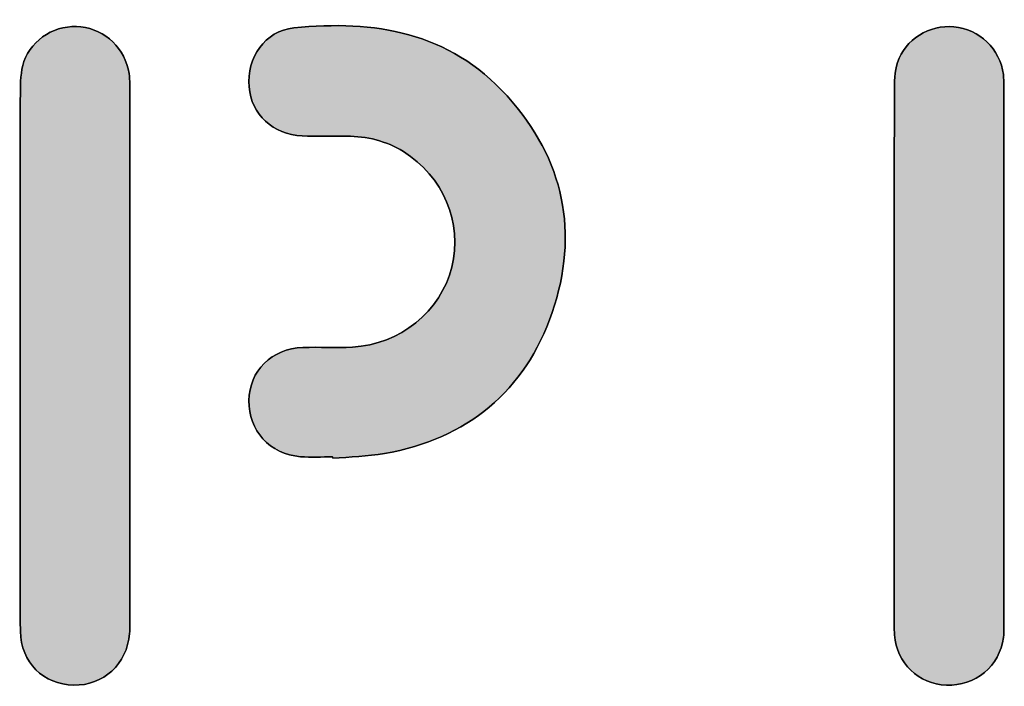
# Model space of a CAD drawing. Extents: x 212 to 466, y -242 to -141.
# Drawn here: x 211.96 to 245.54, y -241.29 to -218.55 of the extents above; entities that cross this region are included whole.
import ezdxf

# ---------------------------------------------------------------- set-up
doc = ezdxf.new("R2010")
doc.units = 0
doc.layers.add('LAYER_1', color=7, linetype='CONTINUOUS')

# ---------------------------------------------------------------- blocks, each defined once
blk = doc.blocks.new('*U7')
at = {"layer": 'LAYER_1', "color": 7}
for points in [[(221.023, -222.409), (220.875, -218.933), (221.023, -218.893)], [(221.026, -222.41), (221.023, -218.893), (221.026, -218.892)], [(221.023, -222.409), (221.023, -218.893), (221.026, -222.41)], [(221.052, -222.417), (221.026, -218.892), (221.052, -218.884)], [(221.026, -222.41), (221.026, -218.892), (221.052, -222.417)], [(221.196, -222.452), (221.052, -218.884), (221.196, -218.845)], [(221.052, -222.417), (221.052, -218.884), (221.196, -222.452)], [(221.281, -222.473), (221.196, -218.845), (221.281, -218.832)], [(221.196, -222.452), (221.196, -218.845), (221.281, -222.473)], [(221.341, -222.488), (221.281, -218.832), (221.341, -218.826)], [(221.281, -222.473), (221.281, -218.832), (221.341, -222.488)], [(221.35, -222.489), (221.341, -218.826), (221.35, -218.825)], [(221.341, -222.488), (221.341, -218.826), (221.35, -222.489)], [(221.366, -222.49), (221.35, -218.825), (221.366, -218.824)], [(221.35, -222.489), (221.35, -218.825), (221.366, -222.49)], [(221.397, -222.493), (221.366, -218.824), (221.397, -218.821)], [(221.366, -222.49), (221.366, -218.824), (221.397, -222.493)], [(221.471, -222.5), (221.397, -218.821), (221.471, -218.814)], [(221.397, -222.493), (221.397, -218.821), (221.471, -222.5)], [(221.538, -222.506), (221.471, -218.814), (221.538, -218.808)], [(221.471, -222.5), (221.471, -218.814), (221.538, -222.506)], [(221.581, -222.51), (221.538, -218.808), (221.581, -218.805)], [(221.538, -222.506), (221.538, -218.808), (221.581, -222.51)], [(221.602, -222.512), (221.581, -218.805), (221.602, -218.803)], [(221.581, -222.51), (221.581, -218.805), (221.602, -222.512)], [(221.637, -222.516), (221.602, -218.803), (221.637, -218.801)], [(221.602, -222.512), (221.602, -218.803), (221.637, -222.516)], [(221.698, -222.516), (221.637, -218.801), (221.698, -218.796)], [(221.637, -222.516), (221.637, -218.801), (221.698, -222.516)], [(221.95, -222.52), (221.698, -218.796), (221.95, -218.777)], [(221.698, -222.516), (221.698, -218.796), (221.95, -222.52)], [(222.094, -222.522), (221.95, -218.777), (222.094, -218.773)], [(221.95, -222.52), (221.95, -218.777), (222.094, -222.522)], [(222.351, -222.525), (222.094, -218.773), (222.351, -218.766)], [(222.094, -222.522), (222.094, -218.773), (222.351, -222.525)], [(222.633, -222.524), (222.351, -218.766), (222.633, -218.759)], [(222.351, -222.525), (222.351, -218.766), (222.633, -222.524)], [(222.633, -222.524), (222.633, -218.759), (222.637, -222.524)], [(222.637, -222.524), (222.633, -218.759), (222.637, -218.759)], [(222.734, -222.523), (222.637, -218.759), (222.734, -218.756)], [(222.637, -222.524), (222.637, -218.759), (222.637, -222.524)], [(222.637, -222.524), (222.637, -218.759), (222.637, -218.759)], [(222.637, -222.524), (222.637, -218.759), (222.734, -222.523)], [(222.888, -222.523), (222.734, -218.756), (222.888, -218.752)], [(222.734, -222.523), (222.734, -218.756), (222.888, -222.523)], [(222.888, -222.523), (222.888, -218.752), (222.893, -222.522)], [(222.893, -222.522), (222.888, -218.752), (222.893, -218.752)], [(222.893, -222.522), (222.893, -218.752), (222.941, -222.522)], [(222.941, -222.522), (222.893, -218.752), (222.941, -218.755)], [(222.941, -222.522), (222.941, -218.755), (223.065, -222.522)], [(223.065, -222.522), (222.941, -218.755), (223.065, -218.761)], [(223.065, -222.522), (223.065, -218.761), (223.284, -222.544)], [(223.284, -222.544), (223.065, -218.761), (223.284, -218.773)], [(223.284, -222.544), (223.284, -218.773), (223.357, -222.552)], [(223.357, -222.552), (223.284, -218.773), (223.357, -218.777)], [(223.357, -222.552), (223.357, -218.777), (223.376, -222.554)], [(223.376, -222.554), (223.357, -218.777), (223.376, -218.778)], [(223.376, -222.554), (223.376, -218.778), (223.516, -222.569)], [(223.516, -222.569), (223.376, -218.778), (223.516, -218.786)], [(223.516, -222.569), (223.516, -218.786), (223.793, -222.598)], [(223.793, -222.598), (223.516, -218.786), (223.793, -218.801)], [(223.793, -222.598), (223.793, -218.801), (223.815, -222.6)], [(223.815, -222.6), (223.793, -218.801), (223.815, -218.802)], [(223.815, -222.6), (223.815, -218.802), (223.994, -222.619)], [(223.994, -222.619), (223.815, -218.802), (223.994, -218.829)], [(223.994, -222.619), (223.994, -218.829), (224.183, -222.675)], [(224.183, -222.675), (223.994, -218.829), (224.183, -218.858)], [(224.183, -222.675), (224.183, -218.858), (224.329, -222.719)], [(224.329, -222.719), (224.183, -218.858), (224.329, -218.88)], [(224.329, -222.719), (224.329, -218.88), (224.388, -222.736)], [(224.388, -222.736), (224.329, -218.88), (224.388, -218.889)], [(224.388, -222.736), (224.388, -218.889), (224.444, -222.753)], [(224.444, -222.753), (224.388, -218.889), (224.444, -218.897)], [(224.444, -222.753), (224.444, -218.897), (224.459, -222.76)], [(224.459, -222.76), (224.444, -218.897), (224.459, -218.899)], [(224.459, -222.76), (224.459, -218.899), (224.582, -222.816)], [(224.582, -222.816), (224.459, -218.899), (224.582, -218.918)], [(224.582, -222.816), (224.582, -218.918), (224.71, -222.874)], [(224.71, -222.874), (224.582, -218.918), (224.71, -218.937)], [(220.446, -222.089), (220.34, -219.277), (220.446, -219.193)], [(220.465, -222.109), (220.446, -219.193), (220.465, -219.178)], [(220.446, -222.089), (220.446, -219.193), (220.465, -222.109)], [(220.47, -222.115), (220.465, -219.178), (220.47, -219.174)], [(220.465, -222.109), (220.465, -219.178), (220.47, -222.115)], [(220.589, -222.178), (220.47, -219.174), (220.589, -219.08)], [(220.47, -222.115), (220.47, -219.174), (220.589, -222.178)], [(220.74, -222.259), (220.589, -219.08), (220.74, -219.002)], [(220.589, -222.178), (220.589, -219.08), (220.74, -222.259)], [(220.875, -222.331), (220.74, -219.002), (220.875, -218.933)], [(220.74, -222.259), (220.74, -219.002), (220.875, -222.331)], [(220.875, -222.331), (220.875, -218.933), (221.023, -222.409)], [(224.71, -222.874), (224.71, -218.937), (224.825, -222.926)], [(224.825, -222.926), (224.71, -218.937), (224.825, -218.968)], [(224.825, -222.926), (224.825, -218.968), (224.833, -222.93)], [(224.833, -222.93), (224.825, -218.968), (224.833, -218.97)], [(224.833, -222.93), (224.833, -218.97), (224.877, -222.95)], [(224.877, -222.95), (224.833, -218.97), (224.877, -218.982)], [(224.877, -222.95), (224.877, -218.982), (224.983, -223.01)], [(224.983, -223.01), (224.877, -218.982), (224.983, -219.01)], [(224.983, -223.01), (224.983, -219.01), (225.035, -223.041)], [(225.035, -223.041), (224.983, -219.01), (225.035, -219.024)], [(225.035, -223.041), (225.035, -219.024), (225.14, -223.108)], [(225.14, -223.108), (225.035, -219.024), (225.14, -219.051)], [(225.14, -223.108), (225.14, -219.051), (225.296, -223.228)], [(225.296, -223.228), (225.14, -219.051), (225.296, -219.093)], [(225.296, -223.228), (225.296, -219.093), (225.298, -223.229)], [(225.298, -223.229), (225.296, -219.093), (225.298, -219.093)], [(225.298, -223.229), (225.298, -219.093), (225.576, -223.443)], [(225.576, -223.443), (225.298, -219.093), (225.576, -219.168)], [(225.576, -223.443), (225.576, -219.168), (225.577, -223.443)], [(225.577, -223.443), (225.576, -219.168), (225.577, -219.168)], [(225.577, -223.443), (225.577, -219.168), (225.712, -223.584)], [(225.712, -223.584), (225.577, -219.168), (225.712, -219.223)], [(225.712, -223.584), (225.712, -219.223), (225.951, -223.83)], [(225.951, -223.83), (225.712, -219.223), (225.951, -219.319)], [(220.34, -221.974), (220.059, -219.669), (220.34, -219.277)], [(220.34, -221.974), (220.34, -219.277), (220.446, -222.089)], [(225.951, -223.83), (225.951, -219.319), (226.072, -223.998)], [(226.072, -223.998), (225.951, -219.319), (226.072, -219.368)], [(226.072, -223.998), (226.072, -219.368), (226.188, -224.159)], [(226.188, -224.159), (226.072, -219.368), (226.188, -219.415)], [(226.188, -224.159), (226.188, -219.415), (226.262, -224.262)], [(226.262, -224.262), (226.188, -219.415), (226.262, -219.444)], [(226.262, -224.262), (226.262, -219.444), (226.368, -224.466)], [(226.368, -224.466), (226.262, -219.444), (226.368, -219.487)], [(226.368, -224.466), (226.368, -219.487), (226.41, -224.546)], [(226.41, -224.546), (226.368, -219.487), (226.41, -219.504)], [(226.41, -224.546), (226.41, -219.504), (226.505, -224.73)], [(226.505, -224.73), (226.41, -219.504), (226.505, -219.558)], [(226.505, -224.73), (226.505, -219.558), (226.59, -224.978)], [(226.59, -224.978), (226.505, -219.558), (226.59, -219.607)], [(219.97, -221.452), (219.898, -220.047), (219.97, -219.794)], [(220.027, -221.591), (219.97, -219.794), (220.027, -219.713)], [(219.97, -221.452), (219.97, -219.794), (220.027, -221.591)], [(220.039, -221.619), (220.027, -219.713), (220.039, -219.697)], [(220.027, -221.591), (220.027, -219.713), (220.039, -221.619)], [(220.059, -221.667), (220.039, -219.697), (220.059, -219.669)], [(220.039, -221.619), (220.039, -219.697), (220.059, -221.667)], [(220.059, -221.667), (220.059, -219.669), (220.34, -221.974)], [(226.59, -224.978), (226.59, -219.607), (226.677, -225.227)], [(226.677, -225.227), (226.59, -219.607), (226.677, -219.656)], [(226.677, -225.227), (226.677, -219.656), (226.733, -225.529)], [(226.733, -225.529), (226.677, -219.656), (226.733, -219.688)], [(226.733, -225.529), (226.733, -219.688), (226.774, -225.745)], [(226.774, -225.745), (226.733, -219.688), (226.774, -219.711)], [(226.774, -225.745), (226.774, -219.711), (226.794, -226.276)], [(226.794, -226.276), (226.774, -219.711), (226.794, -219.722)], [(226.794, -232.54), (226.794, -219.722), (227.004, -232.437)], [(227.004, -232.437), (226.794, -219.722), (227.004, -219.842)], [(227.004, -232.437), (227.004, -219.842), (227.206, -232.304)], [(227.206, -232.304), (227.004, -219.842), (227.206, -219.956)], [(219.898, -221.279), (219.822, -220.314), (219.898, -220.047)], [(219.898, -221.279), (219.898, -220.047), (219.97, -221.452)], [(227.206, -232.304), (227.206, -219.956), (227.745, -231.947)], [(227.745, -231.947), (227.206, -219.956), (227.745, -220.369)], [(219.804, -220.737), (219.789, -220.428), (219.804, -220.376)], [(219.809, -220.829), (219.804, -220.376), (219.809, -220.36)], [(219.804, -220.737), (219.804, -220.376), (219.809, -220.829)], [(219.822, -221.096), (219.809, -220.36), (219.822, -220.314)], [(219.809, -220.829), (219.809, -220.36), (219.822, -221.096)], [(219.822, -221.096), (219.822, -220.314), (219.898, -221.279)], [(227.745, -231.947), (227.745, -220.369), (227.962, -231.758)], [(227.962, -231.758), (227.745, -220.369), (227.962, -220.535)], [(227.962, -231.758), (227.962, -220.535), (228.407, -231.367)], [(228.407, -231.367), (227.962, -220.535), (228.407, -220.983)], [(228.407, -231.367), (228.407, -220.983), (228.672, -231.063)], [(228.672, -231.063), (228.407, -220.983), (228.672, -221.25)], [(228.672, -231.063), (228.672, -221.25), (228.99, -230.697)], [(228.99, -230.697), (228.672, -221.25), (228.99, -221.654)], [(228.99, -230.697), (228.99, -221.654), (229.285, -230.25)], [(229.285, -230.25), (228.99, -221.654), (229.285, -222.029)], [(229.285, -230.25), (229.285, -222.029), (229.49, -229.938)], [(229.49, -229.938), (229.285, -222.029), (229.49, -222.366)], [(229.49, -229.938), (229.49, -222.366), (229.778, -229.354)], [(229.778, -229.354), (229.49, -222.366), (229.778, -222.836)], [(229.778, -229.354), (229.778, -222.836), (229.908, -229.09)], [(229.908, -229.09), (229.778, -222.836), (229.908, -223.125)], [(229.908, -229.09), (229.908, -223.125), (230.152, -228.403)], [(230.152, -228.403), (229.908, -223.125), (230.152, -223.669)], [(230.152, -228.403), (230.152, -223.669), (230.238, -228.16)], [(230.238, -228.16), (230.152, -223.669), (230.238, -223.959)], [(230.238, -228.16), (230.238, -223.959), (230.407, -227.442)], [(230.407, -227.442), (230.238, -223.959), (230.407, -224.525)], [(230.407, -227.442), (230.407, -224.525), (230.458, -227.223)], [(230.458, -227.223), (230.407, -224.525), (230.458, -224.858)], [(230.458, -227.223), (230.458, -224.858), (230.542, -226.458)], [(230.542, -226.458), (230.458, -224.858), (230.542, -225.404)], [(230.542, -226.458), (230.542, -225.404), (230.56, -226.304)], [(226.794, -232.54), (226.774, -226.453), (226.794, -226.276)], [(226.774, -232.55), (226.733, -226.812), (226.774, -226.453)], [(226.774, -232.55), (226.774, -226.453), (226.794, -232.54)], [(226.733, -232.57), (226.677, -227.02), (226.733, -226.812)], [(226.733, -232.57), (226.733, -226.812), (226.774, -232.55)], [(226.677, -232.598), (226.59, -227.335), (226.677, -227.02)], [(226.677, -232.598), (226.677, -227.02), (226.733, -232.57)], [(226.505, -232.682), (226.41, -227.731), (226.505, -227.523)], [(226.59, -232.64), (226.505, -227.523), (226.59, -227.335)], [(226.505, -232.682), (226.505, -227.523), (226.59, -232.64)], [(226.59, -232.64), (226.59, -227.335), (226.677, -232.598)], [(226.262, -232.8), (226.188, -228.095), (226.262, -227.983)], [(226.368, -232.749), (226.262, -227.983), (226.368, -227.823)], [(226.262, -232.8), (226.262, -227.983), (226.368, -232.749)], [(226.41, -232.728), (226.368, -227.823), (226.41, -227.731)], [(226.368, -232.749), (226.368, -227.823), (226.41, -232.728)], [(226.41, -232.728), (226.41, -227.731), (226.505, -232.682)], [(226.072, -232.877), (225.951, -228.405), (226.072, -228.27)], [(226.188, -232.836), (226.072, -228.27), (226.188, -228.095)], [(226.072, -232.877), (226.072, -228.27), (226.188, -232.836)], [(226.188, -232.836), (226.188, -228.095), (226.262, -232.8)], [(225.951, -232.918), (225.712, -228.671), (225.951, -228.405)], [(225.951, -232.918), (225.951, -228.405), (226.072, -232.877)], [(225.576, -233.048), (225.298, -229.016), (225.576, -228.784)], [(225.576, -233.048), (225.576, -228.784), (225.577, -233.048)], [(225.577, -233.048), (225.576, -228.784), (225.577, -228.784)], [(225.712, -233.001), (225.577, -228.784), (225.712, -228.671)], [(225.577, -233.048), (225.577, -228.784), (225.712, -233.001)], [(225.712, -233.001), (225.712, -228.671), (225.951, -232.918)], [(224.825, -233.263), (224.71, -229.354), (224.825, -229.305)], [(224.833, -233.262), (224.825, -229.305), (224.833, -229.302)], [(224.825, -233.263), (224.825, -229.305), (224.833, -233.262)], [(224.877, -233.25), (224.833, -229.302), (224.877, -229.274)], [(224.833, -233.262), (224.833, -229.302), (224.877, -233.25)], [(224.983, -233.224), (224.877, -229.274), (224.983, -229.21)], [(224.877, -233.25), (224.877, -229.274), (224.983, -233.224)], [(225.035, -233.21), (224.983, -229.21), (225.035, -229.178)], [(224.983, -233.224), (224.983, -229.21), (225.035, -233.21)], [(225.14, -233.184), (225.035, -229.178), (225.14, -229.113)], [(225.035, -233.21), (225.035, -229.178), (225.14, -233.184)], [(225.296, -233.144), (225.14, -229.113), (225.296, -229.017)], [(225.14, -233.184), (225.14, -229.113), (225.296, -233.144)], [(225.298, -233.144), (225.296, -229.017), (225.298, -229.016)], [(225.296, -233.144), (225.296, -229.017), (225.298, -233.144)], [(225.298, -233.144), (225.298, -229.016), (225.576, -233.048)], [(223.793, -233.419), (223.516, -229.702), (223.793, -229.661)], [(223.815, -233.417), (223.793, -229.661), (223.815, -229.655)], [(223.793, -233.419), (223.793, -229.661), (223.815, -233.417)], [(223.994, -233.4), (223.815, -229.655), (223.994, -229.608)], [(223.815, -233.417), (223.815, -229.655), (223.994, -233.4)], [(224.183, -233.383), (223.994, -229.608), (224.183, -229.557)], [(223.994, -233.4), (223.994, -229.608), (224.183, -233.383)], [(224.329, -233.36), (224.183, -229.557), (224.329, -229.519)], [(224.183, -233.383), (224.183, -229.557), (224.329, -233.36)], [(224.388, -233.351), (224.329, -229.519), (224.388, -229.493)], [(224.329, -233.36), (224.329, -229.519), (224.388, -233.351)], [(224.444, -233.34), (224.388, -229.493), (224.444, -229.469)], [(224.388, -233.351), (224.388, -229.493), (224.444, -233.34)], [(224.459, -233.338), (224.444, -229.469), (224.459, -229.463)], [(224.444, -233.34), (224.444, -229.469), (224.459, -233.338)], [(224.582, -233.314), (224.459, -229.463), (224.582, -229.41)], [(224.459, -233.338), (224.459, -229.463), (224.582, -233.314)], [(224.71, -233.288), (224.582, -229.41), (224.71, -229.354)], [(224.582, -233.314), (224.582, -229.41), (224.71, -233.288)], [(224.71, -233.288), (224.71, -229.354), (224.825, -233.263)], [(220.74, -233.191), (220.589, -230.052), (220.74, -229.955)], [(220.875, -233.267), (220.74, -229.955), (220.875, -229.9)], [(220.74, -233.191), (220.74, -229.955), (220.875, -233.267)], [(221.023, -233.349), (220.875, -229.9), (221.023, -229.84)], [(220.875, -233.267), (220.875, -229.9), (221.023, -233.349)], [(221.026, -233.35), (221.023, -229.84), (221.026, -229.839)], [(221.023, -233.349), (221.023, -229.84), (221.026, -233.35)], [(221.052, -233.357), (221.026, -229.839), (221.052, -229.828)], [(221.026, -233.35), (221.026, -229.839), (221.052, -233.357)], [(221.196, -233.393), (221.052, -229.828), (221.196, -229.796)], [(221.052, -233.357), (221.052, -229.828), (221.196, -233.393)], [(221.281, -233.415), (221.196, -229.796), (221.281, -229.777)], [(221.196, -233.393), (221.196, -229.796), (221.281, -233.415)], [(221.341, -233.43), (221.281, -229.777), (221.341, -229.764)], [(221.281, -233.415), (221.281, -229.777), (221.341, -233.43)], [(221.35, -233.432), (221.341, -229.764), (221.35, -229.762)], [(221.341, -233.43), (221.341, -229.764), (221.35, -233.432)], [(221.366, -233.436), (221.35, -229.762), (221.366, -229.758)], [(221.35, -233.432), (221.35, -229.762), (221.366, -233.436)], [(221.397, -233.44), (221.366, -229.758), (221.397, -229.751)], [(221.366, -233.436), (221.366, -229.758), (221.397, -233.44)], [(221.471, -233.449), (221.397, -229.751), (221.471, -229.744)], [(221.397, -233.44), (221.397, -229.751), (221.471, -233.449)], [(221.538, -233.457), (221.471, -229.744), (221.538, -229.738)], [(221.471, -233.449), (221.471, -229.744), (221.538, -233.457)], [(221.581, -233.461), (221.538, -229.738), (221.581, -229.734)], [(221.538, -233.457), (221.538, -229.738), (221.581, -233.461)], [(221.602, -233.462), (221.581, -229.734), (221.602, -229.733)], [(221.581, -233.461), (221.581, -229.734), (221.602, -233.462)], [(221.637, -233.462), (221.602, -229.733), (221.637, -229.732)], [(221.602, -233.462), (221.602, -229.733), (221.637, -233.462)], [(221.698, -233.462), (221.637, -229.732), (221.698, -229.729)], [(221.637, -233.462), (221.637, -229.732), (221.698, -233.462)], [(221.95, -233.462), (221.698, -229.729), (221.95, -229.727)], [(221.698, -233.462), (221.698, -229.729), (221.95, -233.462)], [(222.094, -233.462), (221.95, -229.727), (222.094, -229.725)], [(221.95, -233.462), (221.95, -229.727), (222.094, -233.462)], [(222.094, -233.462), (222.094, -229.725), (222.351, -233.462)], [(222.351, -233.462), (222.094, -229.725), (222.351, -229.726)], [(222.351, -233.462), (222.351, -229.726), (222.633, -233.462)], [(222.633, -233.462), (222.351, -229.726), (222.633, -229.728)], [(222.633, -233.462), (222.633, -229.728), (222.637, -233.509)], [(222.637, -233.509), (222.633, -229.728), (222.637, -229.728)], [(222.637, -233.509), (222.637, -229.728), (222.637, -233.511)], [(222.637, -233.511), (222.637, -229.728), (222.637, -229.728)], [(222.637, -233.511), (222.637, -229.728), (222.734, -233.503)], [(222.734, -233.503), (222.637, -229.728), (222.734, -229.729)], [(222.734, -233.503), (222.734, -229.729), (222.888, -233.492)], [(222.888, -233.492), (222.734, -229.729), (222.888, -229.73)], [(222.888, -233.492), (222.888, -229.73), (222.893, -233.492)], [(222.893, -233.492), (222.888, -229.73), (222.893, -229.73)], [(222.941, -233.488), (222.893, -229.73), (222.941, -229.728)], [(222.893, -233.492), (222.893, -229.73), (222.941, -233.488)], [(223.065, -233.48), (222.941, -229.728), (223.065, -229.725)], [(222.941, -233.488), (222.941, -229.728), (223.065, -233.48)], [(223.284, -233.465), (223.065, -229.725), (223.284, -229.72)], [(223.065, -233.48), (223.065, -229.725), (223.284, -233.465)], [(223.357, -233.46), (223.284, -229.72), (223.357, -229.716)], [(223.284, -233.465), (223.284, -229.72), (223.357, -233.46)], [(223.376, -233.459), (223.357, -229.716), (223.376, -229.714)], [(223.357, -233.46), (223.357, -229.716), (223.376, -233.459)], [(223.516, -233.445), (223.376, -229.714), (223.516, -229.702)], [(223.376, -233.459), (223.376, -229.714), (223.516, -233.445)], [(223.516, -233.445), (223.516, -229.702), (223.793, -233.419)], [(220.34, -232.903), (220.059, -230.584), (220.34, -230.27)], [(220.446, -233.028), (220.34, -230.27), (220.446, -230.152)], [(220.34, -232.903), (220.34, -230.27), (220.446, -233.028)], [(220.465, -233.038), (220.446, -230.152), (220.465, -230.131)], [(220.446, -233.028), (220.446, -230.152), (220.465, -233.038)], [(220.47, -233.041), (220.465, -230.131), (220.47, -230.127)], [(220.465, -233.038), (220.465, -230.131), (220.47, -233.041)], [(220.589, -233.107), (220.47, -230.127), (220.589, -230.052)], [(220.47, -233.041), (220.47, -230.127), (220.589, -233.107)], [(220.589, -233.107), (220.589, -230.052), (220.74, -233.191)], [(220.027, -232.536), (219.97, -230.749), (220.027, -230.631)], [(220.039, -232.55), (220.027, -230.631), (220.039, -230.606)], [(220.027, -232.536), (220.027, -230.631), (220.039, -232.55)], [(220.059, -232.573), (220.039, -230.606), (220.059, -230.584)], [(220.039, -232.55), (220.039, -230.606), (220.059, -232.573)], [(220.059, -232.573), (220.059, -230.584), (220.34, -232.903)], [(219.898, -232.175), (219.822, -231.173), (219.898, -230.898)], [(219.97, -232.375), (219.898, -230.898), (219.97, -230.749)], [(219.898, -232.175), (219.898, -230.898), (219.97, -232.375)], [(219.97, -232.375), (219.97, -230.749), (220.027, -232.536)], [(219.804, -231.915), (219.789, -231.431), (219.804, -231.269)], [(219.809, -231.927), (219.804, -231.269), (219.809, -231.22)], [(219.804, -231.915), (219.804, -231.269), (219.809, -231.927)], [(219.822, -231.963), (219.809, -231.22), (219.822, -231.173)], [(219.809, -231.927), (219.809, -231.22), (219.822, -231.963)], [(219.822, -231.963), (219.822, -231.173), (219.898, -232.175)], [(219.789, -231.727), (219.777, -231.568), (219.789, -231.431)], [(219.789, -231.727), (219.789, -231.431), (219.804, -231.915)]]:
    blk.add_solid(points, dxfattribs=at)
blk = doc.blocks.new('*U13')
at = {"layer": 'LAYER_1', "color": 7}
for points in [[(213.437, -241.198), (213.086, -218.947), (213.437, -218.826)], [(213.564, -241.231), (213.437, -218.826), (213.564, -218.812)], [(213.437, -241.198), (213.437, -218.826), (213.564, -241.231)], [(213.857, -241.234), (213.564, -218.812), (213.857, -218.78)], [(213.564, -241.231), (213.564, -218.812), (213.857, -241.234)], [(213.857, -241.234), (213.857, -218.78), (214.079, -241.236)], [(214.079, -241.236), (213.857, -218.78), (214.079, -218.808)], [(214.079, -241.236), (214.079, -218.808), (214.279, -241.184)], [(214.279, -241.184), (214.079, -218.808), (214.279, -218.834)], [(214.279, -241.184), (214.279, -218.834), (214.555, -241.114)], [(214.555, -241.114), (214.279, -218.834), (214.555, -218.936)], [(212.675, -240.865), (212.382, -219.476), (212.675, -219.188)], [(212.68, -240.868), (212.675, -219.188), (212.68, -219.183)], [(212.675, -240.865), (212.675, -219.188), (212.68, -240.868)], [(213.039, -241.076), (212.68, -219.183), (213.039, -218.963)], [(212.68, -240.868), (212.68, -219.183), (213.039, -241.076)], [(213.086, -241.104), (213.039, -218.963), (213.086, -218.947)], [(213.039, -241.076), (213.039, -218.963), (213.086, -241.104)], [(213.086, -241.104), (213.086, -218.947), (213.437, -241.198)], [(214.555, -241.114), (214.555, -218.936), (214.673, -241.047)], [(214.673, -241.047), (214.555, -218.936), (214.673, -218.98)], [(214.673, -241.047), (214.673, -218.98), (214.97, -240.879)], [(214.97, -240.879), (214.673, -218.98), (214.97, -219.173)], [(214.97, -240.879), (214.97, -219.173), (215.021, -240.829)], [(215.021, -240.829), (214.97, -219.173), (215.021, -219.206)], [(215.021, -240.829), (215.021, -219.206), (215.308, -240.546)], [(215.308, -240.546), (215.021, -219.206), (215.308, -219.5)], [(212.346, -240.528), (212.162, -219.834), (212.346, -219.534)], [(212.382, -240.564), (212.346, -219.534), (212.382, -219.476)], [(212.346, -240.528), (212.346, -219.534), (212.382, -240.564)], [(212.382, -240.564), (212.382, -219.476), (212.675, -240.865)], [(215.308, -240.546), (215.308, -219.5), (215.311, -240.541)], [(215.311, -240.541), (215.308, -219.5), (215.311, -219.503)], [(215.311, -240.541), (215.311, -219.503), (215.531, -240.166)], [(215.531, -240.166), (215.311, -219.503), (215.531, -219.858)], [(212.162, -240.191), (212.115, -219.957), (212.162, -219.834)], [(212.162, -240.191), (212.162, -219.834), (212.346, -240.528)], [(215.531, -240.166), (215.531, -219.858), (215.553, -240.127)], [(215.553, -240.127), (215.531, -219.858), (215.553, -219.925)], [(215.553, -240.127), (215.553, -219.925), (215.669, -239.719)], [(215.669, -239.719), (215.553, -219.925), (215.669, -220.262)], [(212.033, -239.758), (211.998, -220.598), (212.033, -220.271)], [(212.072, -239.924), (212.033, -220.271), (212.072, -220.09)], [(212.033, -239.758), (212.033, -220.271), (212.072, -239.924)], [(212.098, -240.033), (212.072, -220.09), (212.098, -220.002)], [(212.072, -239.924), (212.072, -220.09), (212.098, -240.033)], [(212.115, -240.105), (212.098, -220.002), (212.115, -219.957)], [(212.098, -240.033), (212.098, -220.002), (212.115, -240.105)], [(212.115, -240.105), (212.115, -219.957), (212.162, -240.191)], [(215.669, -239.719), (215.669, -220.262), (215.691, -239.637)], [(215.691, -239.637), (215.669, -220.262), (215.691, -220.392)], [(211.998, -239.608), (211.992, -220.646), (211.998, -220.598)], [(211.998, -239.608), (211.998, -220.598), (212.033, -239.758)], [(215.691, -239.637), (215.691, -220.392), (215.694, -239.613)], [(215.694, -239.613), (215.691, -220.392), (215.694, -220.409)], [(215.694, -239.613), (215.694, -220.409), (215.702, -239.548)], [(215.702, -239.548), (215.694, -220.409), (215.702, -220.473)], [(215.702, -239.548), (215.702, -220.473), (215.707, -239.505)], [(215.707, -239.505), (215.702, -220.473), (215.707, -220.67)], [(211.992, -239.479), (211.984, -220.96), (211.992, -220.646)], [(211.992, -239.479), (211.992, -220.646), (211.998, -239.608)], [(215.707, -239.505), (215.707, -220.67), (215.71, -239.47)], [(215.71, -239.47), (215.707, -220.67), (215.71, -220.778)], [(215.71, -239.47), (215.71, -220.778), (215.713, -239.419)], [(215.713, -239.419), (215.71, -220.778), (215.713, -220.9)], [(215.713, -239.419), (215.713, -220.9), (215.715, -239.201)], [(215.715, -239.201), (215.713, -220.9), (215.715, -220.961)], [(211.982, -239.099), (211.981, -221.549), (211.982, -221.163)], [(211.983, -239.13), (211.982, -221.163), (211.983, -221.048)], [(211.982, -239.099), (211.982, -221.163), (211.983, -239.13)], [(211.984, -239.286), (211.983, -221.024), (211.984, -220.96)], [(211.983, -239.139), (211.983, -221.048), (211.983, -221.024)], [(211.983, -239.139), (211.983, -221.024), (211.984, -239.286)], [(211.983, -239.13), (211.983, -221.048), (211.983, -239.139)], [(211.984, -239.286), (211.984, -220.96), (211.992, -239.479)], [(215.715, -221.135), (215.715, -220.961), (215.715, -221.127)], [(215.715, -221.127), (215.715, -220.961), (215.715, -220.961)], [(215.715, -221.127), (215.715, -220.961), (215.715, -221.126)], [(215.715, -221.126), (215.715, -220.961), (215.715, -220.962)], [(215.715, -221.126), (215.715, -220.962), (215.715, -221.116)], [(215.715, -221.116), (215.715, -220.962), (215.715, -220.964)], [(215.715, -221.116), (215.715, -220.964), (215.715, -221.097)], [(215.715, -221.097), (215.715, -220.964), (215.715, -220.969)], [(215.715, -221.097), (215.715, -220.969), (215.716, -221.066)], [(215.716, -221.066), (215.715, -220.969), (215.716, -220.978)], [(215.715, -239.201), (215.715, -221.135), (215.715, -239.2)], [(215.715, -239.2), (215.715, -221.135), (215.715, -221.173)], [(215.715, -239.2), (215.715, -221.173), (215.715, -239.199)], [(215.715, -239.199), (215.715, -221.173), (215.715, -221.243)], [(215.715, -239.199), (215.715, -221.243), (215.715, -239.189)], [(215.715, -239.189), (215.715, -221.243), (215.715, -221.625)], [(215.716, -221.066), (215.716, -220.978), (215.716, -221.036)], [(215.716, -221.036), (215.716, -220.978), (215.716, -220.986)], [(215.716, -221.036), (215.716, -220.986), (215.716, -221.035)], [(215.716, -221.035), (215.716, -220.986), (215.716, -220.986)], [(215.716, -221.035), (215.716, -220.986), (215.716, -221.035)], [(215.716, -221.035), (215.716, -220.986), (215.716, -220.986)], [(215.716, -221.035), (215.716, -220.986), (215.716, -221.033)], [(215.716, -221.033), (215.716, -220.986), (215.716, -220.987)], [(215.716, -221.033), (215.716, -220.987), (215.716, -221.028)], [(215.716, -221.028), (215.716, -220.987), (215.716, -220.988)], [(215.716, -221.028), (215.716, -220.988), (215.716, -221.019)], [(215.716, -221.019), (215.716, -220.988), (215.716, -220.99)], [(215.716, -221.019), (215.716, -220.99), (215.716, -221.007)], [(215.716, -221.007), (215.716, -220.99), (215.716, -220.993)], [(215.716, -221.007), (215.716, -220.993), (215.716, -220.996)], [(211.981, -239.003), (211.98, -222.319), (211.981, -221.549)], [(211.981, -239.003), (211.981, -221.549), (211.982, -239.099)], [(215.715, -239.189), (215.715, -221.625), (215.715, -239.171)], [(215.715, -239.171), (215.715, -221.625), (215.715, -222.388)], [(211.979, -238.82), (211.977, -223.838), (211.979, -222.533)], [(211.98, -238.847), (211.979, -222.533), (211.98, -222.319)], [(211.979, -238.82), (211.979, -222.533), (211.98, -238.847)], [(211.98, -238.847), (211.98, -222.319), (211.981, -239.003)], [(215.715, -239.171), (215.715, -222.388), (215.716, -239.141)], [(215.716, -239.141), (215.715, -222.388), (215.716, -223.915)], [(211.977, -230.024), (211.977, -223.84), (211.977, -223.838)], [(211.977, -238.532), (211.977, -223.838), (211.979, -238.82)], [(211.977, -229.296), (211.977, -223.86), (211.977, -223.84)], [(211.977, -229.296), (211.977, -223.84), (211.977, -230.024)], [(215.716, -239.141), (215.716, -223.915), (215.716, -239.112)], [(215.716, -239.112), (215.716, -223.915), (215.716, -227.047)], [(215.716, -238.904), (215.716, -227.047), (215.716, -238.797)], [(215.716, -238.797), (215.716, -227.047), (215.716, -227.111)], [(215.716, -238.797), (215.716, -227.111), (215.716, -238.771)], [(215.716, -238.771), (215.716, -227.111), (215.716, -227.129)], [(215.716, -238.771), (215.716, -227.129), (215.716, -238.416)], [(215.716, -238.416), (215.716, -227.129), (215.716, -227.371)], [(215.716, -238.416), (215.716, -227.371), (215.716, -237.652)], [(215.716, -237.652), (215.716, -227.371), (215.716, -227.877)], [(215.716, -237.652), (215.716, -227.877), (215.716, -236.126)], [(215.716, -236.126), (215.716, -227.877), (215.716, -228.799)], [(215.716, -236.126), (215.716, -228.799), (215.716, -230.02)], [(211.977, -238.532), (211.977, -230.096), (211.977, -230.024)], [(211.977, -234.168), (211.977, -230.636), (211.977, -230.096)], [(211.977, -238.532), (211.977, -230.096), (211.977, -238.532)], [(211.977, -233.882), (211.977, -232.757), (211.977, -230.636)], [(211.977, -233.882), (211.977, -230.636), (211.977, -234.168)], [(211.977, -238.51), (211.974, -236.029), (211.977, -234.235)], [(211.977, -238.532), (211.977, -234.182), (211.977, -234.168)], [(211.977, -238.528), (211.977, -234.235), (211.977, -234.182)], [(211.977, -238.528), (211.977, -234.182), (211.977, -238.532)], [(211.977, -238.51), (211.977, -234.235), (211.977, -238.528)], [(211.974, -237.927), (211.973, -237.89), (211.974, -236.029)], [(211.974, -237.927), (211.974, -236.029), (211.977, -238.51)], [(215.716, -239.112), (215.716, -238.904), (215.716, -239.111)], [(215.716, -239.111), (215.716, -238.904), (215.716, -238.909)], [(215.716, -239.111), (215.716, -238.909), (215.716, -239.111)], [(215.716, -239.111), (215.716, -238.909), (215.716, -238.91)], [(215.716, -239.111), (215.716, -238.91), (215.716, -239.109)], [(215.716, -239.109), (215.716, -238.91), (215.716, -238.913)], [(215.716, -239.109), (215.716, -238.913), (215.716, -239.104)], [(215.716, -239.104), (215.716, -238.913), (215.716, -238.918)], [(215.716, -239.104), (215.716, -238.918), (215.716, -239.095)], [(215.716, -239.095), (215.716, -238.918), (215.716, -238.927)], [(215.716, -239.095), (215.716, -238.927), (215.716, -239.084)], [(215.716, -239.084), (215.716, -238.927), (215.716, -238.938)], [(215.716, -239.084), (215.716, -238.938), (215.716, -239.074)], [(215.716, -239.074), (215.716, -238.938), (215.716, -238.949)], [(215.716, -239.074), (215.716, -238.949), (215.717, -239.012)]]:
    blk.add_solid(points, dxfattribs=at)
blk = doc.blocks.new('*U15')
at = {"layer": 'LAYER_1', "color": 7}
for points in [[(243.206, -241.189), (242.895, -218.95), (243.206, -218.836)], [(243.344, -241.228), (243.206, -218.836), (243.344, -218.818)], [(243.206, -241.189), (243.206, -218.836), (243.344, -241.228)], [(243.627, -241.236), (243.344, -218.818), (243.627, -218.781)], [(243.344, -241.228), (243.344, -218.818), (243.627, -241.236)], [(243.627, -241.236), (243.627, -218.781), (243.837, -241.241)], [(243.837, -241.241), (243.627, -218.781), (243.837, -218.803)], [(243.837, -241.241), (243.837, -218.803), (244.06, -241.19)], [(244.06, -241.19), (243.837, -218.803), (244.06, -218.827)], [(244.06, -241.19), (244.06, -218.827), (244.306, -241.135)], [(244.306, -241.135), (244.06, -218.827), (244.306, -218.915)], [(244.306, -241.135), (244.306, -218.915), (244.47, -241.05)], [(244.47, -241.05), (244.306, -218.915), (244.47, -218.973)], [(242.457, -240.827), (242.186, -219.484), (242.457, -219.207)], [(242.504, -240.874), (242.457, -219.207), (242.504, -219.177)], [(242.457, -240.827), (242.457, -219.207), (242.504, -240.874)], [(242.81, -241.052), (242.504, -219.177), (242.81, -218.981)], [(242.504, -240.874), (242.504, -219.177), (242.81, -241.052)], [(242.895, -241.101), (242.81, -218.981), (242.895, -218.95)], [(242.81, -241.052), (242.81, -218.981), (242.895, -241.101)], [(242.895, -241.101), (242.895, -218.95), (243.206, -241.189)], [(244.47, -241.05), (244.47, -218.973), (244.723, -240.919)], [(244.723, -240.919), (244.47, -218.973), (244.723, -219.135)], [(244.723, -240.919), (244.723, -219.135), (244.832, -240.822)], [(244.832, -240.822), (244.723, -219.135), (244.832, -219.205)], [(244.832, -240.822), (244.832, -219.205), (245.07, -240.609)], [(245.07, -240.609), (244.832, -219.205), (245.07, -219.45)], [(242.165, -240.524), (241.953, -219.865), (242.165, -219.506)], [(242.186, -240.559), (242.165, -219.506), (242.186, -219.484)], [(242.165, -240.524), (242.165, -219.506), (242.186, -240.559)], [(242.186, -240.559), (242.186, -219.484), (242.457, -240.827)], [(245.07, -240.609), (245.07, -219.45), (245.13, -240.518)], [(245.13, -240.518), (245.07, -219.45), (245.13, -219.512)], [(245.13, -240.518), (245.13, -219.512), (245.33, -240.217)], [(245.33, -240.217), (245.13, -219.512), (245.33, -219.842)], [(241.953, -240.167), (241.892, -220.033), (241.953, -219.866)], [(241.953, -240.169), (241.953, -219.866), (241.953, -219.865)], [(241.953, -240.169), (241.953, -219.865), (242.165, -240.524)], [(241.953, -240.167), (241.953, -219.866), (241.953, -240.169)], [(245.33, -240.217), (245.33, -219.842), (245.354, -240.147)], [(245.354, -240.147), (245.33, -219.842), (245.354, -219.881)], [(245.354, -240.147), (245.354, -219.881), (245.486, -239.758)], [(245.486, -239.758), (245.354, -219.881), (245.486, -220.293)], [(241.869, -239.886), (241.835, -220.284), (241.869, -220.116)], [(241.892, -239.962), (241.869, -220.116), (241.892, -220.033)], [(241.869, -239.886), (241.869, -220.116), (241.892, -239.962)], [(241.892, -239.962), (241.892, -220.033), (241.953, -240.167)], [(241.819, -239.715), (241.8, -220.631), (241.819, -220.445)], [(241.835, -239.77), (241.819, -220.445), (241.835, -220.284)], [(241.819, -239.715), (241.819, -220.445), (241.835, -239.77)], [(241.835, -239.77), (241.835, -220.284), (241.869, -239.886)], [(245.486, -239.758), (245.486, -220.293), (245.488, -239.742)], [(245.488, -239.742), (245.486, -220.293), (245.488, -220.301)], [(245.488, -239.742), (245.488, -220.301), (245.511, -239.595)], [(245.511, -239.595), (245.488, -220.301), (245.511, -220.452)], [(245.511, -239.595), (245.511, -220.452), (245.511, -239.594)], [(245.511, -239.594), (245.511, -220.452), (245.511, -220.454)], [(245.511, -239.594), (245.511, -220.454), (245.517, -239.531)], [(245.517, -239.531), (245.511, -220.454), (245.517, -220.517)], [(245.517, -239.531), (245.517, -220.517), (245.517, -239.529)], [(245.517, -239.529), (245.517, -220.517), (245.517, -220.527)], [(245.517, -239.529), (245.517, -220.527), (245.525, -239.07)], [(245.525, -239.07), (245.517, -220.527), (245.525, -220.978)], [(241.795, -239.521), (241.792, -220.98), (241.795, -220.831)], [(241.8, -239.559), (241.795, -220.831), (241.8, -220.631)], [(241.795, -239.521), (241.795, -220.831), (241.8, -239.559)], [(241.8, -239.559), (241.8, -220.631), (241.819, -239.715)], [(241.792, -239.468), (241.791, -221.117), (241.792, -221.002)], [(241.791, -239.463), (241.791, -221.127), (241.791, -221.117)], [(241.791, -239.463), (241.791, -221.117), (241.792, -239.468)], [(241.791, -239.463), (241.791, -221.502), (241.791, -221.127)], [(241.791, -239.463), (241.791, -221.127), (241.791, -239.463)], [(241.792, -239.469), (241.792, -221.002), (241.792, -220.98)], [(241.792, -239.469), (241.792, -220.98), (241.795, -239.521)], [(241.792, -239.468), (241.792, -221.002), (241.792, -239.469)], [(245.525, -221.179), (245.525, -220.978), (245.525, -221.179)], [(245.525, -221.179), (245.525, -220.978), (245.525, -220.978)], [(245.525, -221.179), (245.525, -220.978), (245.525, -221.171)], [(245.525, -221.171), (245.525, -220.978), (245.525, -220.979)], [(245.525, -221.171), (245.525, -220.979), (245.525, -221.171)], [(245.525, -221.171), (245.525, -220.979), (245.525, -220.979)], [(245.525, -221.171), (245.525, -220.979), (245.525, -221.171)], [(245.525, -221.171), (245.525, -220.979), (245.525, -220.979)], [(245.525, -221.171), (245.525, -220.979), (245.525, -221.165)], [(245.525, -221.165), (245.525, -220.979), (245.525, -220.982)], [(245.525, -221.165), (245.525, -220.982), (245.525, -221.153)], [(245.525, -221.153), (245.525, -220.982), (245.525, -220.987)], [(245.525, -221.153), (245.525, -220.987), (245.525, -221.134)], [(245.525, -221.134), (245.525, -220.987), (245.525, -220.996)], [(245.525, -221.134), (245.525, -220.996), (245.526, -221.1)], [(245.526, -221.1), (245.525, -220.996), (245.526, -221.012)], [(245.525, -239.07), (245.525, -221.179), (245.525, -239.07)], [(245.525, -239.07), (245.525, -221.179), (245.525, -221.18)], [(245.525, -238.866), (245.525, -221.18), (245.525, -238.803)], [(245.525, -238.803), (245.525, -221.18), (245.525, -221.244)], [(245.525, -238.803), (245.525, -221.244), (245.525, -238.799)], [(245.525, -238.799), (245.525, -221.244), (245.525, -221.247)], [(245.525, -238.799), (245.525, -221.247), (245.525, -238.759)], [(245.525, -238.759), (245.525, -221.247), (245.525, -221.287)], [(245.526, -221.1), (245.526, -221.012), (245.526, -221.04)], [(241.791, -239.441), (241.789, -222.272), (241.791, -221.502)], [(241.791, -239.441), (241.791, -221.502), (241.791, -239.463)], [(245.525, -238.759), (245.525, -221.287), (245.525, -238.379)], [(245.525, -238.379), (245.525, -221.287), (245.525, -221.667)], [(245.525, -238.379), (245.525, -221.667), (245.525, -237.62)], [(245.525, -237.62), (245.525, -221.667), (245.525, -222.426)], [(241.789, -239.405), (241.787, -223.689), (241.789, -222.272)], [(241.789, -239.405), (241.789, -222.272), (241.791, -239.441)], [(245.525, -237.62), (245.525, -222.426), (245.525, -236.1)], [(245.525, -236.1), (245.525, -222.426), (245.525, -223.946)], [(241.787, -238.867), (241.787, -223.701), (241.787, -223.689)], [(241.787, -239.363), (241.787, -223.689), (241.789, -239.405)], [(241.787, -238.756), (241.787, -223.707), (241.787, -223.701)], [(241.787, -238.756), (241.787, -223.701), (241.787, -238.867)], [(241.787, -238.705), (241.787, -223.746), (241.787, -223.707)], [(241.787, -238.705), (241.787, -223.707), (241.787, -238.756)], [(241.787, -238.375), (241.787, -223.814), (241.787, -223.746)], [(241.787, -238.375), (241.787, -223.746), (241.787, -238.705)], [(241.787, -237.683), (241.787, -224.393), (241.787, -223.814)], [(241.787, -237.683), (241.787, -223.814), (241.787, -238.375)], [(245.525, -236.1), (245.525, -223.946), (245.526, -230.023)], [(241.787, -237.611), (241.787, -229.978), (241.787, -224.393)], [(241.787, -237.611), (241.787, -224.393), (241.787, -237.683)], [(241.787, -236.515), (241.787, -236.085), (241.787, -229.978)], [(241.787, -236.515), (241.787, -229.978), (241.787, -237.611)], [(241.787, -239.347), (241.786, -239.114), (241.787, -238.957)], [(241.787, -239.363), (241.787, -238.877), (241.787, -238.867)], [(241.787, -239.363), (241.787, -238.881), (241.787, -238.877)], [(241.787, -239.363), (241.787, -238.877), (241.787, -239.363)], [(241.787, -239.362), (241.787, -238.887), (241.787, -238.881)], [(241.787, -239.362), (241.787, -238.881), (241.787, -239.363)], [(241.787, -239.361), (241.787, -238.897), (241.787, -238.887)], [(241.787, -239.361), (241.787, -238.887), (241.787, -239.362)], [(241.787, -239.359), (241.787, -238.898), (241.787, -238.897)], [(241.787, -239.359), (241.787, -238.897), (241.787, -239.361)], [(241.787, -239.359), (241.787, -238.907), (241.787, -238.898)], [(241.787, -239.359), (241.787, -238.898), (241.787, -239.359)], [(241.787, -239.357), (241.787, -238.911), (241.787, -238.907)], [(241.787, -239.357), (241.787, -238.907), (241.787, -239.359)], [(241.787, -239.356), (241.787, -238.957), (241.787, -238.911)], [(241.787, -239.356), (241.787, -238.911), (241.787, -239.357)], [(241.787, -239.347), (241.787, -238.957), (241.787, -239.356)], [(245.525, -239.07), (245.525, -238.866), (245.525, -239.07)], [(245.525, -239.07), (245.525, -238.866), (245.525, -238.874)], [(245.525, -239.07), (245.525, -238.874), (245.525, -239.07)], [(245.525, -239.07), (245.525, -238.874), (245.525, -238.875)], [(245.525, -239.07), (245.525, -238.875), (245.525, -239.07)], [(245.525, -239.07), (245.525, -238.875), (245.525, -238.875)], [(245.525, -239.07), (245.525, -238.875), (245.525, -239.067)], [(245.525, -239.067), (245.525, -238.875), (245.525, -238.881)], [(245.525, -239.067), (245.525, -238.881), (245.525, -239.061)], [(245.525, -239.061), (245.525, -238.881), (245.525, -238.892)], [(245.525, -239.061), (245.525, -238.892), (245.525, -239.052)], [(245.525, -239.052), (245.525, -238.892), (245.525, -238.911)], [(245.525, -239.052), (245.525, -238.911), (245.526, -239.036)], [(245.526, -239.036), (245.525, -238.911), (245.526, -238.944)], [(245.526, -239.036), (245.526, -238.944), (245.526, -239.007)], [(245.526, -239.007), (245.526, -238.944), (245.526, -239.002)], [(245.526, -239.007), (245.526, -239.002), (245.526, -239.006)]]:
    blk.add_solid(points, dxfattribs=at)
blk = doc.blocks.new('BLOCK_2')
at = {"layer": 'LAYER_1'}
for points, knots in [([(222.633, -233.462), (222.635, -233.478), (222.636, -233.495), (222.637, -233.512), (223.226, -233.46), (223.822, -233.451), (224.401, -233.348), (227.228, -232.849), (229.197, -231.226), (230.118, -228.539), (231.045, -225.832), (230.54, -223.315), (228.581, -221.148), (226.605, -218.962), (224.055, -218.548), (221.31, -218.829), (220.322, -218.93), (219.701, -219.845), (219.783, -220.842), (219.859, -221.77), (220.605, -222.47), (221.59, -222.514), (222.096, -222.536), (222.605, -222.52), (223.112, -222.522), (223.804, -222.524), (224.453, -222.682), (225.045, -223.047), (226.404, -223.885), (227.065, -225.469), (226.695, -226.991), (226.33, -228.489), (224.919, -229.636), (223.31, -229.718), (222.747, -229.747), (222.182, -229.71), (221.618, -229.732), (220.548, -229.774), (219.796, -230.525), (219.777, -231.544), (219.758, -232.56), (220.49, -233.369), (221.534, -233.457), (221.898, -233.488), (222.267, -233.462), (222.633, -233.462)], [0, 0, 0, 0, 1, 1, 1, 2, 2, 2, 3, 3, 3, 4, 4, 4, 5, 5, 5, 6, 6, 6, 7, 7, 7, 8, 8, 8, 9, 9, 9, 10, 10, 10, 11, 11, 11, 12, 12, 12, 13, 13, 13, 14, 14, 14, 15, 15, 15, 15]), ([(222.633, -233.462), (222.267, -233.462), (221.898, -233.488), (221.534, -233.457), (220.49, -233.369), (219.758, -232.56), (219.777, -231.544), (219.796, -230.525), (220.548, -229.774), (221.618, -229.732), (222.182, -229.71), (222.747, -229.747), (223.31, -229.718), (224.919, -229.636), (226.33, -228.489), (226.695, -226.991), (227.065, -225.469), (226.404, -223.885), (225.045, -223.047), (224.453, -222.682), (223.804, -222.524), (223.112, -222.522), (222.605, -222.52), (222.096, -222.536), (221.59, -222.514), (220.605, -222.47), (219.859, -221.77), (219.783, -220.842), (219.701, -219.845), (220.322, -218.93), (221.31, -218.829), (224.055, -218.548), (226.605, -218.962), (228.581, -221.148), (230.54, -223.315), (231.045, -225.832), (230.118, -228.539), (229.197, -231.226), (227.228, -232.849), (224.401, -233.348), (223.822, -233.451), (223.226, -233.46), (222.637, -233.512), (222.636, -233.495), (222.635, -233.478), (222.633, -233.462)], [0, 0, 0, 0, 1, 1, 1, 2, 2, 2, 3, 3, 3, 4, 4, 4, 5, 5, 5, 6, 6, 6, 7, 7, 7, 8, 8, 8, 9, 9, 9, 10, 10, 10, 11, 11, 11, 12, 12, 12, 13, 13, 13, 14, 14, 14, 15, 15, 15, 15]), ([(211.977, -230.024), (211.977, -231.349), (211.977, -232.674), (211.977, -233.999), (211.978, -235.804), (211.961, -237.608), (211.986, -239.412), (212.001, -240.478), (212.775, -241.229), (213.799, -241.249), (214.817, -241.27), (215.621, -240.534), (215.708, -239.493), (215.725, -239.297), (215.716, -239.099), (215.716, -238.901), (215.716, -232.981), (215.716, -227.06), (215.715, -221.139), (215.715, -220.886), (215.728, -220.628), (215.69, -220.38), (215.561, -219.537), (214.882, -218.89), (214.05, -218.792), (213.23, -218.695), (212.37, -219.19), (212.106, -219.978), (211.993, -220.315), (211.984, -220.697), (211.983, -221.058), (211.974, -224.047), (211.978, -227.035), (211.977, -230.024)], [0, 0, 0, 0, 1, 1, 1, 2, 2, 2, 3, 3, 3, 4, 4, 4, 5, 5, 5, 6, 6, 6, 7, 7, 7, 8, 8, 8, 9, 9, 9, 10, 10, 10, 11, 11, 11, 11]), ([(211.977, -230.024), (211.978, -227.035), (211.974, -224.047), (211.983, -221.058), (211.984, -220.697), (211.993, -220.315), (212.106, -219.978), (212.37, -219.19), (213.23, -218.695), (214.05, -218.792), (214.882, -218.89), (215.561, -219.537), (215.69, -220.38), (215.728, -220.628), (215.715, -220.886), (215.715, -221.139), (215.716, -227.06), (215.716, -232.981), (215.716, -238.901), (215.716, -239.099), (215.725, -239.297), (215.708, -239.493), (215.621, -240.534), (214.817, -241.27), (213.799, -241.249), (212.775, -241.229), (212.001, -240.478), (211.986, -239.412), (211.961, -237.608), (211.978, -235.804), (211.977, -233.999), (211.977, -232.674), (211.977, -231.349), (211.977, -230.024)], [0, 0, 0, 0, 1, 1, 1, 2, 2, 2, 3, 3, 3, 4, 4, 4, 5, 5, 5, 6, 6, 6, 7, 7, 7, 8, 8, 8, 9, 9, 9, 10, 10, 10, 11, 11, 11, 11]), ([(241.787, -229.978), (241.787, -232.939), (241.787, -235.9), (241.787, -238.86), (241.788, -239.086), (241.778, -239.312), (241.796, -239.537), (241.874, -240.505), (242.606, -241.209), (243.564, -241.249), (244.548, -241.289), (245.384, -240.598), (245.508, -239.623), (245.539, -239.373), (245.525, -239.116), (245.525, -238.863), (245.526, -232.97), (245.526, -227.076), (245.525, -221.183), (245.525, -220.93), (245.539, -220.673), (245.507, -220.423), (245.397, -219.548), (244.689, -218.871), (243.821, -218.789), (242.992, -218.711), (242.15, -219.221), (241.899, -220.011), (241.799, -220.325), (241.793, -220.677), (241.792, -221.012), (241.784, -224), (241.787, -226.989), (241.787, -229.978)], [0, 0, 0, 0, 1, 1, 1, 2, 2, 2, 3, 3, 3, 4, 4, 4, 5, 5, 5, 6, 6, 6, 7, 7, 7, 8, 8, 8, 9, 9, 9, 10, 10, 10, 11, 11, 11, 11]), ([(241.787, -229.978), (241.787, -226.989), (241.784, -224), (241.792, -221.012), (241.793, -220.677), (241.799, -220.325), (241.899, -220.011), (242.15, -219.221), (242.992, -218.711), (243.821, -218.789), (244.689, -218.871), (245.397, -219.548), (245.507, -220.423), (245.539, -220.673), (245.525, -220.93), (245.525, -221.183), (245.526, -227.076), (245.526, -232.97), (245.525, -238.863), (245.525, -239.116), (245.539, -239.373), (245.508, -239.623), (245.384, -240.598), (244.548, -241.289), (243.564, -241.249), (242.606, -241.209), (241.874, -240.505), (241.796, -239.537), (241.778, -239.312), (241.788, -239.086), (241.787, -238.86), (241.787, -235.9), (241.787, -232.939), (241.787, -229.978)], [0, 0, 0, 0, 1, 1, 1, 2, 2, 2, 3, 3, 3, 4, 4, 4, 5, 5, 5, 6, 6, 6, 7, 7, 7, 8, 8, 8, 9, 9, 9, 10, 10, 10, 11, 11, 11, 11])]:
    blk.add_open_spline(points, degree=3, knots=knots, dxfattribs=at)
at = {"layer": 'LAYER_1', "color": 7}
for name in ['*U13', '*U7', '*U15']:
    blk.add_blockref(name, (0, 0), dxfattribs=at)

msp = doc.modelspace()

# ---------------------------------------------------------------- block references
at = {"layer": 'LAYER_1'}
msp.add_blockref('BLOCK_2', (0, 0), dxfattribs=at)

doc.saveas('drawing.dxf')
